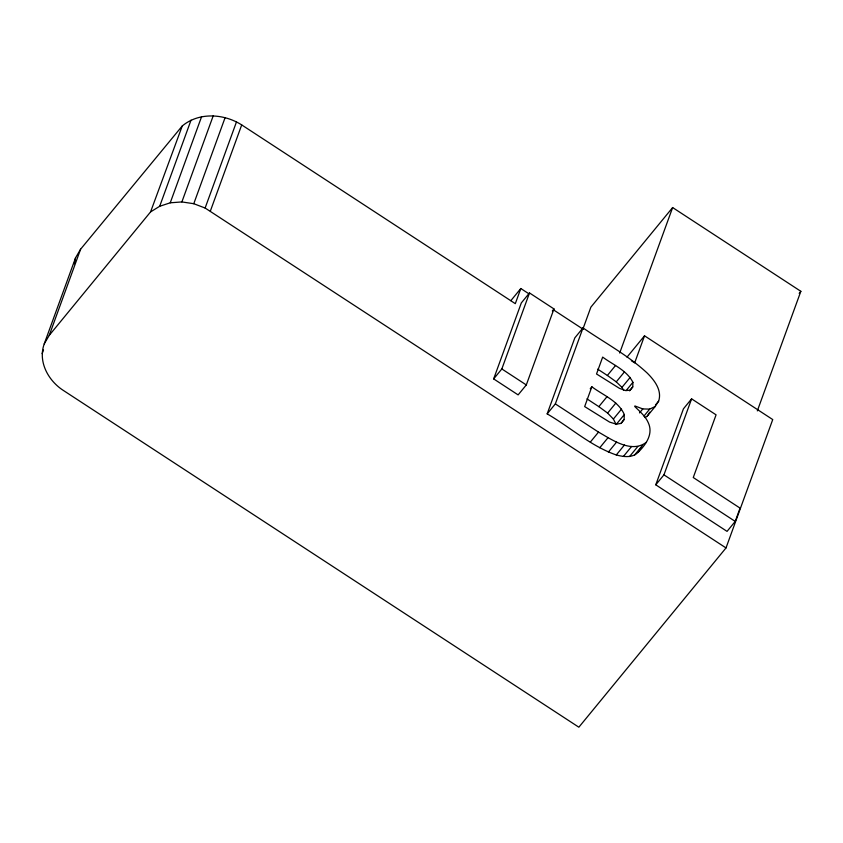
<?xml version="1.0" encoding="UTF-8"?>
<svg xmlns="http://www.w3.org/2000/svg" width="843" height="843" viewBox="0 0 843 843"><rect width="100%" height="100%" fill="white"/><g stroke="black" fill="none" stroke-linecap="round" stroke-linejoin="round"><path stroke-width="1.26" d="M632.766 386.863L632.914 382.322C626.813 370.182 613.04 364.85 602.671 357.095L596.528 373.986L619.479 388.36L625.833 390.625L630.185 390.14L632.766 386.863L629.5 390.846M591.87 386.779L584.663 406.579L609.615 422.101L616.444 424.198L621.228 423.334L624.094 419.54L624.326 414.566C618.404 400.91 603.051 395.209 591.87 386.779L590.237 388.771M658.646 401.12C662.25 390.32 654.431 380.235 647.203 373.059C627.972 355.166 604.505 342.743 583.008 327.906L574.831 337.864L547.17 413.871C570.289 427.243 590.743 446.116 616.286 454.957C623.483 456.885 632.587 458.234 638.246 452.164C645.97 444.619 653.473 433.934 648.309 422.807C645.464 416.126 639.742 411.468 634.716 406.474L634.905 405.947L642.788 408.929L649.679 409.108L655.169 406.526L658.646 401.12L655.38 405.104M627.013 357.147L644.526 335.809L772.736 419.561L726.013 547.929L578.856 727.203L63.193 390.33C48.241 380.646 37.777 361.636 44.226 343.912L75.575 257.779L80.612 249.191L182.246 125.986C198.937 111.982 224.048 113.605 241.709 124.922L515.305 303.659L520.816 288.517L528.477 293.522M74.279 263.848L75.575 257.779M42.15 353.628L43.499 349.94M44.226 343.912L49.263 335.324L80.612 249.191M49.263 335.324L150.57 211.909L159.685 206.282L191.034 120.149M159.685 206.282L170.244 202.805L201.593 116.671M170.244 202.805L181.877 201.93L213.226 115.797M181.877 201.93L193.774 203.711L225.123 117.577M726.013 547.929L205.123 208.031L236.483 121.898M210.36 211.056L241.709 124.922M493.661 378.907L521.322 302.911L529.499 292.942L553.967 308.928L526.306 384.935L518.129 394.893L493.661 378.907L501.838 368.949L529.499 292.942M547.17 413.871L555.347 403.902L583.008 327.906M582.808 329.339L590.88 307.147L672.64 207.557L800.85 291.309L757.33 410.889M619.689 353.027L672.64 207.557M644.526 335.809L634.663 362.89L631.386 360.751M655.77 484.809L683.441 408.813L691.608 398.855L716.076 414.84L693.262 477.528L740.059 508.108L735.222 521.417L727.045 531.375L655.77 484.809L663.947 474.851L691.608 398.855M150.57 211.909L182.246 125.986M638.246 452.164L640.754 447.717M644.8 417.517L646.992 416.484L649.774 412.164M510.837 300.677L520.816 288.517M552.334 310.919L553.967 308.928M597.708 369.15L607.36 375.462L615.538 365.493M623.63 390.32L621.976 387.38L616.265 381.868L624.442 371.911M586.939 398.855L598.846 406.632L607.023 396.674M621.976 387.38L630.153 377.422M624.326 414.566L616.149 424.524L613.377 419.055L607.613 413.091L615.78 403.133M626.37 390.288L632.914 382.322M590.342 442.069L598.519 432.111C612.029 439.719 631.533 453.734 646.423 442.206M613.377 419.055L621.554 409.097M599.752 447.77L607.929 437.802M620.827 423.523L624.094 419.54M639.521 412.912L642.788 408.929M608.393 452.059L616.57 442.101M643.957 416.073L649.679 409.108M646.992 416.484L655.169 406.526M616.286 454.957L624.452 444.999M623.399 456.463L631.576 446.495M629.573 456.537L637.751 446.569M634.526 455.104L642.693 445.146M799.185 293.343L800.85 291.309M193.774 203.711L205.123 208.031M553.661 309.971L583.219 329.286M501.838 368.949L526.306 384.935M555.347 403.902L598.519 432.111M663.947 474.851L735.222 521.417M607.36 375.462L616.265 381.868M598.846 406.632L607.613 413.091"/></g></svg>
